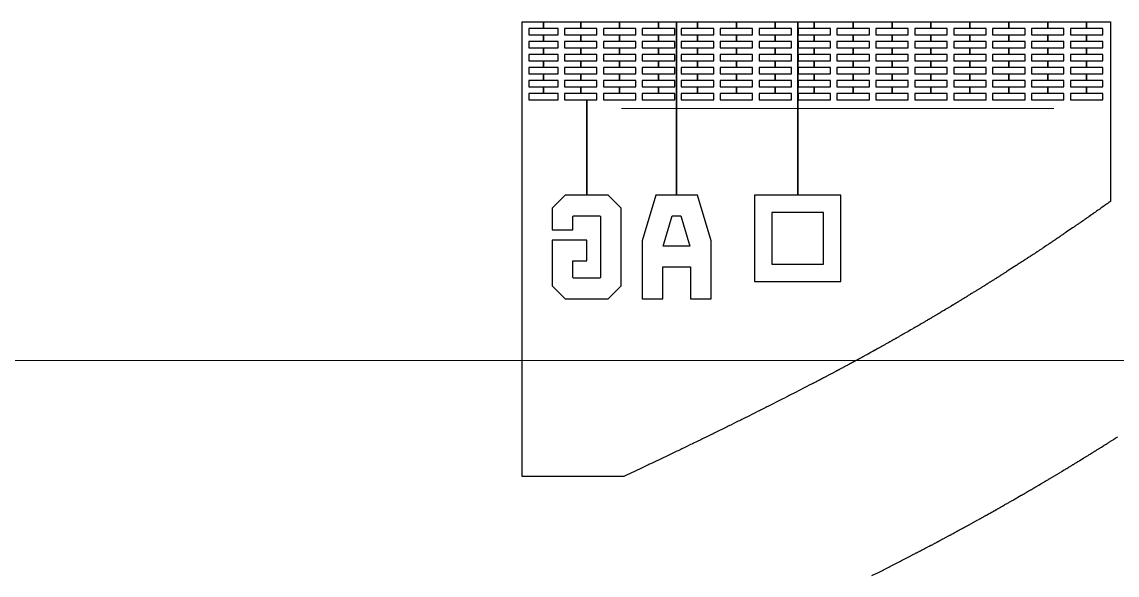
# Model space of a CAD drawing. Header units: millimetres. Extents: x 1292 to 2149, y -137 to 277.
# Drawn here: x 1355.702 to 1358.235, y 212.78 to 214.058 of the extents above; entities that cross this region are included whole.
import ezdxf

# ---------------------------------------------------------------- set-up
doc = ezdxf.new("R2010")
doc.units = ezdxf.units.MM
doc.header["$LTSCALE"] = 0.5
doc.layers.get('0').update_dxf_attribs({"lineweight": 5})
for name, color, linetype in [('2ITO.drawing', 6, 'Continuous'), ('GATE.drawing', 4, 'Continuous'), ('TFT_line.drawing', 250, 'Continuous')]:
    doc.layers.add(name, color=color, linetype=linetype)
doc.layers.add('DIM', color=3, linetype='Continuous', lineweight=5)

msp = doc.modelspace()

# ---------------------------------------------------------------- linework, layer by layer
at = {"color": 5, "linetype": 'Continuous'}
msp.add_line((1340.6671, 213.2758), (1358.3227, 213.2758), dxfattribs=at)
at = {"layer": '2ITO.drawing'}
msp.add_lwpolyline([(1358.2196, 214.0581), (1358.2196, 213.6434), (1358.219, 213.643), (1358.218, 213.6423), (1358.216, 213.6409), (1358.215, 213.6402), (1358.214, 213.6394), (1358.2131, 213.6387), (1358.2111, 213.6373), (1358.211, 213.6373), (1358.2107, 213.6371), (1358.2081, 213.6352), (1358.2071, 213.6345), (1358.205, 213.633), (1358.2036, 213.632), (1358.2027, 213.6314), (1358.2, 213.6295), (1358.1977, 213.6279), (1358.1967, 213.6272), (1358.1957, 213.6265), (1358.1947, 213.6258), (1358.1937, 213.625), (1358.1927, 213.6243), (1358.1917, 213.6236), (1358.1907, 213.6229), (1358.1897, 213.6222), (1358.1877, 213.6208), (1358.1867, 213.6201), (1358.1847, 213.6187), (1358.1837, 213.618), (1358.1807, 213.6159), (1358.1797, 213.6152), (1358.1794, 213.6149), (1358.1783, 213.6142), (1358.1737, 213.611), (1358.1734, 213.6108), (1358.1733, 213.6107), (1358.1703, 213.6086), (1358.1693, 213.6079), (1358.1683, 213.6072), (1358.1673, 213.6065), (1358.1643, 213.6044), (1358.1633, 213.6037), (1358.1623, 213.603), (1358.1623, 213.603), (1358.1606, 213.6019), (1358.1593, 213.6009), (1358.1583, 213.6002), (1358.1582, 213.6002), (1358.1572, 213.5995), (1358.1553, 213.5982), (1358.1552, 213.5981), (1358.1542, 213.5974), (1358.1523, 213.5961), (1358.1522, 213.596), (1358.1519, 213.5958), (1358.1502, 213.5946), (1358.1492, 213.594), (1358.1482, 213.5933), (1358.1468, 213.5923), (1358.1452, 213.5912), (1358.1442, 213.5905), (1358.1438, 213.5902), (1358.1422, 213.5891), (1358.1421, 213.5891), (1358.1408, 213.5882), (1358.1398, 213.5875), (1358.1391, 213.587), (1358.1371, 213.5856), (1358.1368, 213.5854), (1358.134, 213.5835), (1358.1321, 213.5822), (1358.1175, 213.5722), (1358.1165, 213.5715), (1358.1121, 213.5685), (1358.1101, 213.5672), (1358.1094, 213.5667), (1358.1084, 213.566), (1358.1071, 213.5651), (1358.106, 213.5644), (1358.104, 213.5631), (1358.103, 213.5624), (1358.1013, 213.5612), (1358.1, 213.5603), (1358.099, 213.5596), (1358.0973, 213.5585), (1358.0969, 213.5582), (1358.0949, 213.5569), (1358.0939, 213.5562), (1358.0939, 213.5562), (1358.0919, 213.5549), (1358.0907, 213.5541), (1358.0898, 213.5535), (1358.0878, 213.5521), (1358.0868, 213.5514), (1358.0868, 213.5514), (1358.0847, 213.5501), (1358.0837, 213.5494), (1358.0827, 213.5487), (1358.0817, 213.548), (1358.0807, 213.5473), (1358.0797, 213.5467), (1358.0776, 213.5453), (1358.0766, 213.5446), (1358.0746, 213.5433), (1358.0736, 213.5426), (1358.0705, 213.5405), (1358.0695, 213.5399), (1358.0694, 213.5398), (1358.0654, 213.5371), (1358.0654, 213.5371), (1358.065, 213.5369), (1358.063, 213.5355), (1358.062, 213.5349), (1358.061, 213.5342), (1358.0599, 213.5335), (1358.0573, 213.5317), (1358.0572, 213.5317), (1358.0569, 213.5315), (1358.0559, 213.5308), (1358.0548, 213.5301), (1358.0538, 213.5295), (1358.0528, 213.5288), (1358.0518, 213.5281), (1358.0497, 213.5268), (1358.0493, 213.5265), (1358.0467, 213.5247), (1358.0457, 213.5241), (1358.0436, 213.5227), (1358.0422, 213.5218), (1358.0412, 213.5211), (1358.0385, 213.5194), (1358.0371, 213.5184), (1358.0361, 213.5178), (1358.034, 213.5164), (1358.033, 213.5157), (1358.031, 213.5144), (1358.0299, 213.5137), (1358.0279, 213.5124), (1358.0269, 213.5117), (1358.0262, 213.5113), (1358.0258, 213.5111), (1358.0238, 213.5097), (1358.0228, 213.5091), (1358.0217, 213.5084), (1358.0217, 213.5084), (1358.0207, 213.5077), (1358.0187, 213.5064), (1358.0186, 213.5064), (1358.0176, 213.5057), (1358.0156, 213.5044), (1358.0156, 213.5044), (1358.0145, 213.5037), (1358.0125, 213.5024), (1358.0125, 213.5024), (1358.0115, 213.5017), (1358.0111, 213.5015), (1358.0094, 213.5004), (1358.0084, 213.4997), (1358.0063, 213.4984), (1358.0063, 213.4984), (1358.0049, 213.4975), (1358.0022, 213.4957), (1358.0019, 213.4955), (1357.9991, 213.4937), (1357.9981, 213.4931), (1357.994, 213.4904), (1357.993, 213.4898), (1357.9857, 213.4851), (1357.9847, 213.4845), (1357.9798, 213.4813), (1357.9788, 213.4807), (1357.9782, 213.4803), (1357.9771, 213.4796), (1357.974, 213.4776), (1357.973, 213.477), (1357.9716, 213.4761), (1357.9705, 213.4754), (1357.9678, 213.4737), (1357.9668, 213.473), (1357.9664, 213.4728), (1357.9654, 213.4721), (1357.9637, 213.4711), (1357.9627, 213.4704), (1357.9623, 213.4702), (1357.9613, 213.4695), (1357.9596, 213.4685), (1357.9582, 213.4676), (1357.9561, 213.4663), (1357.9551, 213.4656), (1357.955, 213.4656), (1357.953, 213.4643), (1357.9521, 213.4637), (1357.9509, 213.463), (1357.9489, 213.4617), (1357.9478, 213.461), (1357.9478, 213.461), (1357.9468, 213.4604), (1357.9457, 213.4597), (1357.9447, 213.4591), (1357.9437, 213.4584), (1357.9426, 213.4578), (1357.9416, 213.4571), (1357.9406, 213.4565), (1357.9395, 213.4558), (1357.9374, 213.4545), (1357.9364, 213.4539), (1357.9343, 213.4526), (1357.9333, 213.4519), (1357.9312, 213.4506), (1357.9307, 213.4503), (1357.9281, 213.4487), (1357.9271, 213.448), (1357.9269, 213.4479), (1357.9267, 213.4478), (1357.924, 213.4461), (1357.9229, 213.4454), (1357.9215, 213.4445), (1357.9205, 213.4439), (1357.9194, 213.4433), (1357.9184, 213.4426), (1357.9167, 213.4416), (1357.9153, 213.4407), (1357.9142, 213.44), (1357.9132, 213.4394), (1357.9111, 213.4381), (1357.9101, 213.4375), (1357.909, 213.4368), (1357.908, 213.4362), (1357.9049, 213.4342), (1357.9038, 213.4336), (1357.9024, 213.4327), (1357.9003, 213.4314), (1357.8986, 213.4304), (1357.8961, 213.4289), (1357.8951, 213.4282), (1357.8909, 213.4257), (1357.8899, 213.425), (1357.8882, 213.424), (1357.8878, 213.4237), (1357.8857, 213.4225), (1357.8836, 213.4212), (1357.8826, 213.4206), (1357.8805, 213.4193), (1357.8794, 213.4186), (1357.8784, 213.418), (1357.8773, 213.4174), (1357.8763, 213.4167), (1357.8742, 213.4155), (1357.8732, 213.4148), (1357.8721, 213.4142), (1357.8711, 213.4136), (1357.87, 213.4129), (1357.8679, 213.4116), (1357.8669, 213.411), (1357.8659, 213.4104), (1357.8652, 213.41), (1357.8638, 213.4091), (1357.8627, 213.4085), (1357.8606, 213.4072), (1357.8596, 213.4066), (1357.8585, 213.4059), (1357.8564, 213.4047), (1357.856, 213.4044), (1357.8554, 213.404), (1357.8543, 213.4034), (1357.8512, 213.4015), (1357.8502, 213.4009), (1357.846, 213.3984), (1357.8449, 213.3977), (1357.8393, 213.3944), (1357.8382, 213.3937), (1357.8348, 213.3917), (1357.834, 213.3912), (1357.8325, 213.3903), (1357.8315, 213.3897), (1357.8288, 213.3881), (1357.8277, 213.3875), (1357.8267, 213.3868), (1357.8256, 213.3862), (1357.8246, 213.3856), (1357.8235, 213.385), (1357.8225, 213.3843), (1357.8214, 213.3837), (1357.8206, 213.3832), (1357.8182, 213.3818), (1357.8172, 213.3812), (1357.8161, 213.3806), (1357.8154, 213.3801), (1357.8119, 213.3781), (1357.8111, 213.3776), (1357.8094, 213.3766), (1357.8084, 213.376), (1357.8056, 213.3744), (1357.8048, 213.3739), (1357.8031, 213.3729), (1357.802, 213.3723), (1357.801, 213.3716), (1357.7999, 213.371), (1357.7989, 213.3704), (1357.7968, 213.3692), (1357.7957, 213.3686), (1357.7936, 213.3673), (1357.7922, 213.3665), (1357.7904, 213.3655), (1357.7883, 213.3642), (1357.7878, 213.3639), (1357.7862, 213.363), (1357.7848, 213.3621), (1357.783, 213.3611), (1357.782, 213.3605), (1357.7799, 213.3593), (1357.7788, 213.3587), (1357.7784, 213.3584), (1357.7773, 213.3578), (1357.7757, 213.3568), (1357.7746, 213.3562), (1357.7742, 213.356), (1357.7731, 213.3554), (1357.7715, 213.3544), (1357.7713, 213.3543), (1357.7708, 213.354), (1357.7699, 213.3535), (1357.7689, 213.3529), (1357.7672, 213.3519), (1357.7651, 213.3507), (1357.7646, 213.3504), (1357.7593, 213.3474), (1357.7583, 213.3468), (1357.752, 213.3431), (1357.7509, 213.3425), (1357.7456, 213.3395), (1357.7445, 213.3389), (1357.743, 213.338), (1357.7419, 213.3374), (1357.7413, 213.3371), (1357.7403, 213.3365), (1357.7382, 213.3352), (1357.7377, 213.335), (1357.735, 213.3334), (1357.7335, 213.3326), (1357.7324, 213.332), (1357.7311, 213.3312), (1357.7292, 213.3301), (1357.7275, 213.3292), (1357.7271, 213.3289), (1357.726, 213.3283), (1357.7239, 213.3271), (1357.7228, 213.3265), (1357.7207, 213.3253), (1357.7193, 213.3245), (1357.7186, 213.3241), (1357.7175, 213.3235), (1357.7165, 213.3229), (1357.7143, 213.3217), (1357.7129, 213.3209), (1357.7122, 213.3205), (1357.7111, 213.3199), (1357.7101, 213.3193), (1357.709, 213.3187), (1357.7079, 213.3181), (1357.7069, 213.3175), (1357.7047, 213.3163), (1357.7037, 213.3157), (1357.7026, 213.3151), (1357.6994, 213.3133), (1357.6984, 213.3128), (1357.6979, 213.3125), (1357.6951, 213.3109), (1357.6941, 213.3103), (1357.694, 213.3103), (1357.693, 213.3097), (1357.692, 213.3091), (1357.6915, 213.3089), (1357.6894, 213.3077), (1357.6877, 213.3068), (1357.6866, 213.3062), (1357.6862, 213.3059), (1357.6851, 213.3053), (1357.684, 213.3047), (1357.683, 213.3041), (1357.6819, 213.3035), (1357.6808, 213.3029), (1357.6802, 213.3026), (1357.6781, 213.3014), (1357.6744, 213.2994), (1357.6733, 213.2988), (1357.6701, 213.297), (1357.6691, 213.2964), (1357.6665, 213.295), (1357.6654, 213.2944), (1357.659, 213.2909), (1357.6579, 213.2903), (1357.6563, 213.2894), (1357.6552, 213.2888), (1357.6525, 213.2873), (1357.6509, 213.2864), (1357.6504, 213.2862), (1357.6482, 213.285), (1357.6477, 213.2847), (1357.6466, 213.2841), (1357.645, 213.2832), (1357.6447, 213.283), (1357.6434, 213.2823), (1357.6429, 213.2821), (1357.6418, 213.2815), (1357.6408, 213.2809), (1357.6397, 213.2803), (1357.638, 213.2794), (1357.6375, 213.2791), (1357.6365, 213.2786), (1357.6354, 213.278), (1357.6343, 213.2774), (1357.6322, 213.2762), (1357.6314, 213.2758), (1357.6311, 213.2757), (1357.6289, 213.2745), (1357.6279, 213.2739), (1357.6277, 213.2738), (1357.6268, 213.2733), (1357.6258, 213.2727), (1357.6236, 213.2716), (1357.6225, 213.271), (1357.6214, 213.2704), (1357.6204, 213.2698), (1357.6193, 213.2693), (1357.6182, 213.2687), (1357.6161, 213.2675), (1357.615, 213.2669), (1357.6118, 213.2652), (1357.6107, 213.2646), (1357.6086, 213.2635), (1357.6042, 213.2612), (1357.6032, 213.2606), (1357.6016, 213.2598), (1357.6005, 213.2592), (1357.5984, 213.258), (1357.5967, 213.2571), (1357.5956, 213.2566), (1357.5951, 213.2563), (1357.5941, 213.2557), (1357.593, 213.2552), (1357.5919, 213.2546), (1357.5908, 213.254), (1357.5897, 213.2534), (1357.5876, 213.2523), (1357.5865, 213.2517), (1357.5843, 213.2506), (1357.5833, 213.25), (1357.5811, 213.2488), (1357.58, 213.2483), (1357.5785, 213.2474), (1357.5774, 213.2469), (1357.5746, 213.2454), (1357.5735, 213.2448), (1357.572, 213.244), (1357.5709, 213.2434), (1357.5677, 213.2418), (1357.5666, 213.2412), (1357.5623, 213.2389), (1357.5612, 213.2383), (1357.5606, 213.238), (1357.5601, 213.2378), (1357.5579, 213.2366), (1357.5569, 213.2361), (1357.5558, 213.2355), (1357.5536, 213.2344), (1357.5525, 213.2338), (1357.5515, 213.2333), (1357.5504, 213.2327), (1357.5482, 213.2316), (1357.5465, 213.2307), (1357.5463, 213.2305), (1357.5461, 213.2304), (1357.5428, 213.2287), (1357.5417, 213.2282), (1357.5406, 213.2276), (1357.538, 213.2262), (1357.5363, 213.2254), (1357.5341, 213.2242), (1357.533, 213.2237), (1357.532, 213.2231), (1357.5309, 213.2226), (1357.5298, 213.222), (1357.5282, 213.2212), (1357.527, 213.2205), (1357.5263, 213.2202), (1357.5231, 213.2186), (1357.5172, 213.2155), (1357.5143, 213.214), (1357.5084, 213.211), (1357.5025, 213.208), (1357.4995, 213.2064), (1357.4913, 213.2022), (1357.4884, 213.2007), (1357.4799, 213.1964), (1357.477, 213.1949), (1357.474, 213.1934), (1357.4711, 213.1919), (1357.4656, 213.1891), (1357.4622, 213.1874), (1357.4592, 213.1859), (1357.4512, 213.1818), (1357.4482, 213.1803), (1357.4396, 213.1759), (1357.4366, 213.1744), (1357.4337, 213.1729), (1357.4277, 213.1699), (1357.425, 213.1686), (1357.4224, 213.1673), (1357.4136, 213.1628), (1357.4106, 213.1613), (1357.408, 213.16), (1357.4051, 213.1586), (1357.3964, 213.1542), (1357.3932, 213.1526), (1357.3903, 213.1511), (1357.3848, 213.1484), (1357.3703, 213.1412), (1357.3674, 213.1397), (1357.3646, 213.1383), (1357.3616, 213.1369), (1357.3589, 213.1355), (1357.3559, 213.134), (1357.3527, 213.1324), (1357.3415, 213.1269), (1357.3385, 213.1254), (1357.3359, 213.1241), (1357.333, 213.1227), (1357.327, 213.1197), (1357.324, 213.1183), (1357.3211, 213.1168), (1357.3155, 213.1141), (1357.3126, 213.1126), (1357.3036, 213.1083), (1357.3007, 213.1068), (1357.2953, 213.1042), (1357.2924, 213.1027), (1357.2864, 213.0998), (1357.2775, 213.0955), (1357.2747, 213.0941), (1357.2721, 213.0929), (1357.2636, 213.0887), (1357.2606, 213.0873), (1357.2572, 213.0856), (1357.2546, 213.0844), (1357.2517, 213.083), (1357.2487, 213.0815), (1357.2431, 213.0788), (1357.2397, 213.0772), (1357.2369, 213.0758), (1357.2342, 213.0745), (1357.2288, 213.0719), (1357.2258, 213.0705), (1357.2199, 213.0676), (1357.2169, 213.0662), (1357.2139, 213.0647), (1357.2109, 213.0633), (1357.2079, 213.0619), (1357.1936, 213.055), (1357.1906, 213.0536), (1357.185, 213.0509), (1357.182, 213.0495), (1357.179, 213.0481), (1357.176, 213.0467), (1357.1731, 213.0452), (1357.1705, 213.044), (1357.1675, 213.0426), (1357.1645, 213.0412), (1357.1615, 213.0398), (1357.1525, 213.0355), (1357.1495, 213.0341), (1357.1472, 213.033), (1357.1442, 213.0316), (1357.1412, 213.0301), (1357.1382, 213.0287), (1357.1352, 213.0273), (1357.1208, 213.0206), (1357.1178, 213.0191), (1357.112, 213.0164), (1357.1092, 213.0151), (1357.1062, 213.0137), (1357.1032, 213.0123), (1357.1002, 213.0109), (1357.0976, 213.0097), (1357.0942, 213.0081), (1357.0941, 213.0081), (1356.8596, 213.0081), (1356.8596, 214.0581), (1358.2196, 214.0581)], close=True, dxfattribs=at)
at = {"layer": 'DIM', "color": 2, "lineweight": 5}
msp.add_line((1358.0889, 213.8581), (1357.0889, 213.8581), dxfattribs=at)
at = {"layer": 'GATE.drawing'}
for points in [[(1358.2196, 213.6434), (1358.219, 213.643), (1358.218, 213.6423), (1358.216, 213.6409), (1358.215, 213.6402), (1358.214, 213.6394), (1358.2131, 213.6387), (1358.2111, 213.6373), (1358.211, 213.6373), (1358.2107, 213.6371), (1358.2081, 213.6352), (1358.2071, 213.6345), (1358.205, 213.633), (1358.2036, 213.632), (1358.2027, 213.6314), (1358.2, 213.6295), (1358.1977, 213.6279), (1358.1967, 213.6272), (1358.1957, 213.6265), (1358.1947, 213.6258), (1358.1937, 213.625), (1358.1927, 213.6243), (1358.1917, 213.6236), (1358.1907, 213.6229), (1358.1897, 213.6222), (1358.1877, 213.6208), (1358.1867, 213.6201), (1358.1847, 213.6187), (1358.1837, 213.618), (1358.1807, 213.6159), (1358.1797, 213.6152), (1358.1794, 213.6149), (1358.1783, 213.6142), (1358.1737, 213.611), (1358.1734, 213.6108), (1358.1733, 213.6107), (1358.1703, 213.6086), (1358.1693, 213.6079), (1358.1683, 213.6072), (1358.1673, 213.6065), (1358.1643, 213.6044), (1358.1633, 213.6037), (1358.1623, 213.603), (1358.1623, 213.603), (1358.1606, 213.6019), (1358.1593, 213.6009), (1358.1583, 213.6002), (1358.1582, 213.6002), (1358.1572, 213.5995), (1358.1553, 213.5982), (1358.1552, 213.5981), (1358.1542, 213.5974), (1358.1523, 213.5961), (1358.1522, 213.596), (1358.1519, 213.5958), (1358.1502, 213.5946), (1358.1492, 213.594), (1358.1482, 213.5933), (1358.1468, 213.5923), (1358.1452, 213.5912), (1358.1442, 213.5905), (1358.1438, 213.5902), (1358.1422, 213.5891), (1358.1421, 213.5891), (1358.1408, 213.5882), (1358.1398, 213.5875), (1358.1391, 213.587), (1358.1371, 213.5856), (1358.1368, 213.5854), (1358.134, 213.5835), (1358.1321, 213.5822), (1358.1175, 213.5722), (1358.1165, 213.5715), (1358.1121, 213.5685), (1358.1101, 213.5672), (1358.1094, 213.5667), (1358.1084, 213.566), (1358.1071, 213.5651), (1358.106, 213.5644), (1358.104, 213.5631), (1358.103, 213.5624), (1358.1013, 213.5612), (1358.1, 213.5603), (1358.099, 213.5596), (1358.0973, 213.5585), (1358.0969, 213.5582), (1358.0949, 213.5569), (1358.0939, 213.5562), (1358.0939, 213.5562), (1358.0919, 213.5549), (1358.0907, 213.5541), (1358.0898, 213.5535), (1358.0878, 213.5521), (1358.0868, 213.5514), (1358.0868, 213.5514), (1358.0847, 213.5501), (1358.0837, 213.5494), (1358.0827, 213.5487), (1358.0817, 213.548), (1358.0807, 213.5473), (1358.0797, 213.5467), (1358.0776, 213.5453), (1358.0766, 213.5446), (1358.0746, 213.5433), (1358.0736, 213.5426), (1358.0705, 213.5405), (1358.0695, 213.5399), (1358.0694, 213.5398), (1358.0654, 213.5371), (1358.0654, 213.5371), (1358.065, 213.5369), (1358.063, 213.5355), (1358.062, 213.5349), (1358.061, 213.5342), (1358.0599, 213.5335), (1358.0573, 213.5317), (1358.0572, 213.5317), (1358.0569, 213.5315), (1358.0559, 213.5308), (1358.0548, 213.5301), (1358.0538, 213.5295), (1358.0528, 213.5288), (1358.0518, 213.5281), (1358.0497, 213.5268), (1358.0493, 213.5265), (1358.0467, 213.5247), (1358.0457, 213.5241), (1358.0436, 213.5227), (1358.0422, 213.5218), (1358.0412, 213.5211), (1358.0385, 213.5194), (1358.0371, 213.5184), (1358.0361, 213.5178), (1358.034, 213.5164), (1358.033, 213.5157), (1358.031, 213.5144), (1358.0299, 213.5137), (1358.0279, 213.5124), (1358.0269, 213.5117), (1358.0262, 213.5113), (1358.0258, 213.5111), (1358.0238, 213.5097), (1358.0228, 213.5091), (1358.0217, 213.5084), (1358.0217, 213.5084), (1358.0207, 213.5077), (1358.0187, 213.5064), (1358.0186, 213.5064), (1358.0176, 213.5057), (1358.0156, 213.5044), (1358.0156, 213.5044), (1358.0145, 213.5037), (1358.0125, 213.5024), (1358.0125, 213.5024), (1358.0115, 213.5017), (1358.0111, 213.5015), (1358.0094, 213.5004), (1358.0084, 213.4997), (1358.0063, 213.4984), (1358.0063, 213.4984), (1358.0049, 213.4975), (1358.0022, 213.4957), (1358.0019, 213.4955), (1357.9991, 213.4937), (1357.9981, 213.4931), (1357.994, 213.4904), (1357.993, 213.4898), (1357.9857, 213.4851), (1357.9847, 213.4845), (1357.9798, 213.4813), (1357.9788, 213.4807), (1357.9782, 213.4803), (1357.9771, 213.4796), (1357.974, 213.4776), (1357.973, 213.477), (1357.9716, 213.4761), (1357.9705, 213.4754), (1357.9678, 213.4737), (1357.9668, 213.473), (1357.9664, 213.4728), (1357.9654, 213.4721), (1357.9637, 213.4711), (1357.9627, 213.4704), (1357.9623, 213.4702), (1357.9613, 213.4695), (1357.9596, 213.4685), (1357.9582, 213.4676), (1357.9561, 213.4663), (1357.9551, 213.4656), (1357.955, 213.4656), (1357.953, 213.4643), (1357.9521, 213.4637), (1357.9509, 213.463), (1357.9489, 213.4617), (1357.9478, 213.461), (1357.9478, 213.461), (1357.9468, 213.4604), (1357.9457, 213.4597), (1357.9447, 213.4591), (1357.9437, 213.4584), (1357.9426, 213.4578), (1357.9416, 213.4571), (1357.9406, 213.4565), (1357.9395, 213.4558), (1357.9374, 213.4545), (1357.9364, 213.4539), (1357.9343, 213.4526), (1357.9333, 213.4519), (1357.9312, 213.4506), (1357.9307, 213.4503), (1357.9281, 213.4487), (1357.9271, 213.448), (1357.9269, 213.4479), (1357.9267, 213.4478), (1357.924, 213.4461), (1357.9229, 213.4454), (1357.9215, 213.4445), (1357.9205, 213.4439), (1357.9194, 213.4433), (1357.9184, 213.4426), (1357.9167, 213.4416), (1357.9153, 213.4407), (1357.9142, 213.44), (1357.9132, 213.4394), (1357.9111, 213.4381), (1357.9101, 213.4375), (1357.909, 213.4368), (1357.908, 213.4362), (1357.9049, 213.4342), (1357.9038, 213.4336), (1357.9024, 213.4327), (1357.9003, 213.4314), (1357.8986, 213.4304), (1357.8961, 213.4289), (1357.8951, 213.4282), (1357.8909, 213.4257), (1357.8899, 213.425), (1357.8882, 213.424), (1357.8878, 213.4237), (1357.8857, 213.4225), (1357.8836, 213.4212), (1357.8826, 213.4206), (1357.8805, 213.4193), (1357.8794, 213.4186), (1357.8784, 213.418), (1357.8773, 213.4174), (1357.8763, 213.4167), (1357.8742, 213.4155), (1357.8732, 213.4148), (1357.8721, 213.4142), (1357.8711, 213.4136), (1357.87, 213.4129), (1357.8679, 213.4116), (1357.8669, 213.411), (1357.8659, 213.4104), (1357.8652, 213.41), (1357.8638, 213.4091), (1357.8627, 213.4085), (1357.8606, 213.4072), (1357.8596, 213.4066), (1357.8585, 213.4059), (1357.8564, 213.4047), (1357.856, 213.4044), (1357.8554, 213.404), (1357.8543, 213.4034), (1357.8512, 213.4015), (1357.8502, 213.4009), (1357.846, 213.3984), (1357.8449, 213.3977), (1357.8393, 213.3944), (1357.8382, 213.3937), (1357.8348, 213.3917), (1357.834, 213.3912), (1357.8325, 213.3903), (1357.8315, 213.3897), (1357.8288, 213.3881), (1357.8277, 213.3875), (1357.8267, 213.3868), (1357.8256, 213.3862), (1357.8246, 213.3856), (1357.8235, 213.385), (1357.8225, 213.3843), (1357.8214, 213.3837), (1357.8206, 213.3832), (1357.8182, 213.3818), (1357.8172, 213.3812), (1357.8161, 213.3806), (1357.8154, 213.3801), (1357.8119, 213.3781), (1357.8111, 213.3776), (1357.8094, 213.3766), (1357.8084, 213.376), (1357.8056, 213.3744), (1357.8048, 213.3739), (1357.8031, 213.3729), (1357.802, 213.3723), (1357.801, 213.3716), (1357.7999, 213.371), (1357.7989, 213.3704), (1357.7968, 213.3692), (1357.7957, 213.3686), (1357.7936, 213.3673), (1357.7922, 213.3665), (1357.7904, 213.3655), (1357.7883, 213.3642), (1357.7878, 213.3639), (1357.7862, 213.363), (1357.7848, 213.3621), (1357.783, 213.3611), (1357.782, 213.3605), (1357.7799, 213.3593), (1357.7788, 213.3587), (1357.7784, 213.3584), (1357.7773, 213.3578), (1357.7757, 213.3568), (1357.7746, 213.3562), (1357.7742, 213.356), (1357.7731, 213.3554), (1357.7715, 213.3544), (1357.7713, 213.3543), (1357.7708, 213.354), (1357.7699, 213.3535), (1357.7689, 213.3529), (1357.7672, 213.3519), (1357.7651, 213.3507), (1357.7646, 213.3504), (1357.7593, 213.3474), (1357.7583, 213.3468), (1357.752, 213.3431), (1357.7509, 213.3425), (1357.7456, 213.3395), (1357.7445, 213.3389), (1357.743, 213.338), (1357.7419, 213.3374), (1357.7413, 213.3371), (1357.7403, 213.3365), (1357.7382, 213.3352), (1357.7377, 213.335), (1357.735, 213.3334), (1357.7335, 213.3326), (1357.7324, 213.332), (1357.7311, 213.3312), (1357.7292, 213.3301), (1357.7275, 213.3292), (1357.7271, 213.3289), (1357.726, 213.3283), (1357.7239, 213.3271), (1357.7228, 213.3265), (1357.7207, 213.3253), (1357.7193, 213.3245), (1357.7186, 213.3241), (1357.7175, 213.3235), (1357.7165, 213.3229), (1357.7143, 213.3217), (1357.7129, 213.3209), (1357.7122, 213.3205), (1357.7111, 213.3199), (1357.7101, 213.3193), (1357.709, 213.3187), (1357.7079, 213.3181), (1357.7069, 213.3175), (1357.7047, 213.3163), (1357.7037, 213.3157), (1357.7026, 213.3151), (1357.6994, 213.3133), (1357.6984, 213.3128), (1357.6979, 213.3125), (1357.6951, 213.3109), (1357.6941, 213.3103), (1357.694, 213.3103), (1357.693, 213.3097), (1357.692, 213.3091), (1357.6915, 213.3089), (1357.6894, 213.3077), (1357.6877, 213.3068), (1357.6866, 213.3062), (1357.6862, 213.3059), (1357.6851, 213.3053), (1357.684, 213.3047), (1357.683, 213.3041), (1357.6819, 213.3035), (1357.6808, 213.3029), (1357.6802, 213.3026), (1357.6781, 213.3014), (1357.6744, 213.2994), (1357.6733, 213.2988), (1357.6701, 213.297), (1357.6691, 213.2964), (1357.6665, 213.295), (1357.6654, 213.2944), (1357.659, 213.2909), (1357.6579, 213.2903), (1357.6563, 213.2894), (1357.6552, 213.2888), (1357.6525, 213.2873), (1357.6509, 213.2864), (1357.6504, 213.2862), (1357.6482, 213.285), (1357.6477, 213.2847), (1357.6466, 213.2841), (1357.645, 213.2832), (1357.6447, 213.283), (1357.6434, 213.2823), (1357.6429, 213.2821), (1357.6418, 213.2815), (1357.6408, 213.2809), (1357.6397, 213.2803), (1357.638, 213.2794), (1357.6375, 213.2791), (1357.6365, 213.2786), (1357.6354, 213.278), (1357.6343, 213.2774), (1357.6322, 213.2762), (1357.6314, 213.2758), (1357.6311, 213.2757), (1357.6289, 213.2745), (1357.6279, 213.2739), (1357.6277, 213.2738), (1357.6268, 213.2733), (1357.6258, 213.2727), (1357.6236, 213.2716), (1357.6225, 213.271), (1357.6214, 213.2704), (1357.6204, 213.2698), (1357.6193, 213.2693), (1357.6182, 213.2687), (1357.6161, 213.2675), (1357.615, 213.2669), (1357.6118, 213.2652), (1357.6107, 213.2646), (1357.6086, 213.2635), (1357.6042, 213.2612), (1357.6032, 213.2606), (1357.6016, 213.2598), (1357.6005, 213.2592), (1357.5984, 213.258), (1357.5967, 213.2571), (1357.5956, 213.2566), (1357.5951, 213.2563), (1357.5941, 213.2557), (1357.593, 213.2552), (1357.5919, 213.2546), (1357.5908, 213.254), (1357.5897, 213.2534), (1357.5876, 213.2523), (1357.5865, 213.2517), (1357.5843, 213.2506), (1357.5833, 213.25), (1357.5811, 213.2488), (1357.58, 213.2483), (1357.5785, 213.2474), (1357.5774, 213.2469), (1357.5746, 213.2454), (1357.5735, 213.2448), (1357.572, 213.244), (1357.5709, 213.2434), (1357.5677, 213.2418), (1357.5666, 213.2412), (1357.5623, 213.2389), (1357.5612, 213.2383), (1357.5606, 213.238), (1357.5601, 213.2378), (1357.5579, 213.2366), (1357.5569, 213.2361), (1357.5558, 213.2355), (1357.5536, 213.2344), (1357.5525, 213.2338), (1357.5515, 213.2333), (1357.5504, 213.2327), (1357.5482, 213.2316), (1357.5465, 213.2307), (1357.5463, 213.2305), (1357.5461, 213.2304), (1357.5428, 213.2287), (1357.5417, 213.2282), (1357.5406, 213.2276), (1357.538, 213.2262), (1357.5363, 213.2254), (1357.5341, 213.2242), (1357.533, 213.2237), (1357.532, 213.2231), (1357.5309, 213.2226), (1357.5298, 213.222), (1357.5282, 213.2212), (1357.527, 213.2205), (1357.5263, 213.2202), (1357.5231, 213.2186), (1357.5172, 213.2155), (1357.5143, 213.214), (1357.5084, 213.211), (1357.5025, 213.208), (1357.4995, 213.2064), (1357.4913, 213.2022), (1357.4884, 213.2007), (1357.4799, 213.1964), (1357.477, 213.1949), (1357.474, 213.1934), (1357.4711, 213.1919), (1357.4656, 213.1891), (1357.4622, 213.1874), (1357.4592, 213.1859), (1357.4512, 213.1818), (1357.4482, 213.1803), (1357.4396, 213.1759), (1357.4366, 213.1744), (1357.4337, 213.1729), (1357.4277, 213.1699), (1357.425, 213.1686), (1357.4224, 213.1673), (1357.4136, 213.1628), (1357.4106, 213.1613), (1357.408, 213.16), (1357.4051, 213.1586), (1357.3964, 213.1542), (1357.3932, 213.1526), (1357.3903, 213.1511), (1357.3848, 213.1484), (1357.3703, 213.1412), (1357.3674, 213.1397), (1357.3646, 213.1383), (1357.3616, 213.1369), (1357.3589, 213.1355), (1357.3559, 213.134), (1357.3527, 213.1324), (1357.3415, 213.1269), (1357.3385, 213.1254), (1357.3359, 213.1241), (1357.333, 213.1227), (1357.327, 213.1197), (1357.324, 213.1183), (1357.3211, 213.1168), (1357.3155, 213.1141), (1357.3126, 213.1126), (1357.3036, 213.1083), (1357.3007, 213.1068), (1357.2953, 213.1042), (1357.2924, 213.1027), (1357.2864, 213.0998), (1357.2775, 213.0955), (1357.2747, 213.0941), (1357.2721, 213.0929), (1357.2636, 213.0887), (1357.2606, 213.0873), (1357.2572, 213.0856), (1357.2546, 213.0844), (1357.2517, 213.083), (1357.2487, 213.0815), (1357.2431, 213.0788), (1357.2397, 213.0772), (1357.2369, 213.0758), (1357.2342, 213.0745), (1357.2288, 213.0719), (1357.2258, 213.0705), (1357.2199, 213.0676), (1357.2169, 213.0662), (1357.2139, 213.0647), (1357.2109, 213.0633), (1357.2079, 213.0619), (1357.1936, 213.055), (1357.1906, 213.0536), (1357.185, 213.0509), (1357.182, 213.0495), (1357.179, 213.0481), (1357.176, 213.0467), (1357.1731, 213.0452), (1357.1705, 213.044), (1357.1675, 213.0426), (1357.1645, 213.0412), (1357.1615, 213.0398), (1357.1525, 213.0355), (1357.1495, 213.0341), (1357.1472, 213.033), (1357.1442, 213.0316), (1357.1412, 213.0301), (1357.1382, 213.0287), (1357.1352, 213.0273), (1357.1208, 213.0206), (1357.1178, 213.0191), (1357.112, 213.0164), (1357.1092, 213.0151), (1357.1062, 213.0137), (1357.1032, 213.0123), (1357.1002, 213.0109), (1357.0976, 213.0097), (1357.0942, 213.0081), (1357.0941, 213.0081), (1356.8596, 213.0081), (1356.8596, 214.0581), (1356.9084, 214.0581), (1356.9084, 214.0431), (1356.8746, 214.0431), (1356.8746, 214.0281), (1356.9084, 214.0281), (1356.9084, 214.0131), (1356.8746, 214.0131), (1356.8746, 213.9981), (1356.9084, 213.9981), (1356.9084, 213.9831), (1356.8746, 213.9831), (1356.8746, 213.9681), (1356.9084, 213.9681), (1356.9084, 213.9531), (1356.8746, 213.9531), (1356.8746, 213.9381), (1356.9084, 213.9381), (1356.9084, 213.9231), (1356.8746, 213.9231), (1356.8746, 213.9081), (1356.9084, 213.9081), (1356.9084, 213.8931), (1356.8746, 213.8931), (1356.8746, 213.8781), (1356.9421, 213.8781), (1356.9421, 213.8931), (1356.9084, 213.8931), (1356.9084, 213.9081), (1356.9421, 213.9081), (1356.9421, 213.9231), (1356.9084, 213.9231), (1356.9084, 213.9381), (1356.9421, 213.9381), (1356.9421, 213.9531), (1356.9084, 213.9531), (1356.9084, 213.9681), (1356.9421, 213.9681), (1356.9421, 213.9831), (1356.9084, 213.9831), (1356.9084, 213.9981), (1356.9421, 213.9981), (1356.9421, 214.0131), (1356.9084, 214.0131), (1356.9084, 214.0281), (1356.9421, 214.0281), (1356.9421, 214.0431), (1356.9084, 214.0431), (1356.9084, 214.0581), (1356.9946, 214.0581), (1356.9946, 214.0431), (1356.9571, 214.0431), (1356.9571, 214.0281), (1356.9946, 214.0281), (1356.9946, 214.0131), (1356.9571, 214.0131), (1356.9571, 213.9981), (1356.9946, 213.9981), (1356.9946, 213.9831), (1356.9571, 213.9831), (1356.9571, 213.9681), (1356.9946, 213.9681), (1356.9946, 213.9531), (1356.9571, 213.9531), (1356.9571, 213.9381), (1356.9946, 213.9381), (1356.9946, 213.9231), (1356.9571, 213.9231), (1356.9571, 213.9081), (1356.9946, 213.9081), (1356.9946, 213.8931), (1356.9571, 213.8931), (1356.9571, 213.8781), (1357.0084, 213.8781), (1357.0084, 213.6581), (1356.9588, 213.6581), (1356.9284, 213.6277), (1356.9284, 213.5781), (1356.9764, 213.5781), (1356.9764, 213.6085), (1356.978, 213.6101), (1357.0388, 213.6101), (1357.0404, 213.6085), (1357.0404, 213.4677), (1357.0388, 213.4661), (1356.978, 213.4661), (1356.9764, 213.4677), (1356.9764, 213.5061), (1357.0084, 213.5061), (1357.0084, 213.5541), (1356.9284, 213.5541), (1356.9284, 213.4485), (1356.9588, 213.4181), (1357.058, 213.4181), (1357.0884, 213.4485), (1357.0884, 213.6277), (1357.058, 213.6581), (1357.0084, 213.6581), (1357.0084, 213.8781), (1357.0321, 213.8781), (1357.0321, 213.8931), (1356.9946, 213.8931), (1356.9946, 213.9081), (1357.0321, 213.9081), (1357.0321, 213.9231), (1356.9946, 213.9231), (1356.9946, 213.9381), (1357.0321, 213.9381), (1357.0321, 213.9531), (1356.9946, 213.9531), (1356.9946, 213.9681), (1357.0321, 213.9681), (1357.0321, 213.9831), (1356.9946, 213.9831), (1356.9946, 213.9981), (1357.0321, 213.9981), (1357.0321, 214.0131), (1356.9946, 214.0131), (1356.9946, 214.0281), (1357.0321, 214.0281), (1357.0321, 214.0431), (1356.9946, 214.0431), (1356.9946, 214.0581), (1357.0846, 214.0581), (1357.0846, 214.0431), (1357.0471, 214.0431), (1357.0471, 214.0281), (1357.0846, 214.0281), (1357.0846, 214.0131), (1357.0471, 214.0131), (1357.0471, 213.9981), (1357.0846, 213.9981), (1357.0846, 213.9831), (1357.0471, 213.9831), (1357.0471, 213.9681), (1357.0846, 213.9681), (1357.0846, 213.9531), (1357.0471, 213.9531), (1357.0471, 213.9381), (1357.0846, 213.9381), (1357.0846, 213.9231), (1357.0471, 213.9231), (1357.0471, 213.9081), (1357.0846, 213.9081), (1357.0846, 213.8931), (1357.0471, 213.8931), (1357.0471, 213.8781), (1357.1221, 213.8781), (1357.1221, 213.8931), (1357.0846, 213.8931), (1357.0846, 213.9081), (1357.1221, 213.9081), (1357.1221, 213.9231), (1357.0846, 213.9231), (1357.0846, 213.9381), (1357.1221, 213.9381), (1357.1221, 213.9531), (1357.0846, 213.9531), (1357.0846, 213.9681), (1357.1221, 213.9681), (1357.1221, 213.9831), (1357.0846, 213.9831), (1357.0846, 213.9981), (1357.1221, 213.9981), (1357.1221, 214.0131), (1357.0846, 214.0131), (1357.0846, 214.0281), (1357.1221, 214.0281), (1357.1221, 214.0431), (1357.0846, 214.0431), (1357.0846, 214.0581), (1357.1746, 214.0581), (1357.1746, 214.0431), (1357.1371, 214.0431), (1357.1371, 214.0281), (1357.1746, 214.0281), (1357.1746, 214.0131), (1357.1371, 214.0131), (1357.1371, 213.9981), (1357.1746, 213.9981), (1357.1746, 213.9831), (1357.1371, 213.9831), (1357.1371, 213.9681), (1357.1746, 213.9681), (1357.1746, 213.9531), (1357.1371, 213.9531), (1357.1371, 213.9381), (1357.1746, 213.9381), (1357.1746, 213.9231), (1357.1371, 213.9231), (1357.1371, 213.9081), (1357.1746, 213.9081), (1357.1746, 213.8931), (1357.1371, 213.8931), (1357.1371, 213.8781), (1357.2121, 213.8781), (1357.2121, 213.8931), (1357.1746, 213.8931), (1357.1746, 213.9081), (1357.2121, 213.9081), (1357.2121, 213.9231), (1357.1746, 213.9231), (1357.1746, 213.9381), (1357.2121, 213.9381), (1357.2121, 213.9531), (1357.1746, 213.9531), (1357.1746, 213.9681), (1357.2121, 213.9681), (1357.2121, 213.9831), (1357.1746, 213.9831), (1357.1746, 213.9981), (1357.2121, 213.9981), (1357.2121, 214.0131), (1357.1746, 214.0131), (1357.1746, 214.0281), (1357.2121, 214.0281), (1357.2121, 214.0431), (1357.1746, 214.0431), (1357.1746, 214.0581), (1357.2164, 214.0581), (1357.2164, 213.6581), (1357.1684, 213.6581), (1357.1364, 213.5521), (1357.1364, 213.4181), (1357.1844, 213.4181), (1357.1844, 213.4921), (1357.2484, 213.4921), (1357.2484, 213.4181), (1357.2964, 213.4181), (1357.2964, 213.5521), (1357.2644, 213.6581), (1357.2164, 213.6581), (1357.2164, 214.0581), (1357.2646, 214.0581), (1357.2646, 214.0431), (1357.2271, 214.0431), (1357.2271, 214.0281), (1357.2646, 214.0281), (1357.2646, 214.0131), (1357.2271, 214.0131), (1357.2271, 213.9981), (1357.2646, 213.9981), (1357.2646, 213.9831), (1357.2271, 213.9831), (1357.2271, 213.9681), (1357.2646, 213.9681), (1357.2646, 213.9531), (1357.2271, 213.9531), (1357.2271, 213.9381), (1357.2646, 213.9381), (1357.2646, 213.9231), (1357.2271, 213.9231), (1357.2271, 213.9081), (1357.2646, 213.9081), (1357.2646, 213.8931), (1357.2271, 213.8931), (1357.2271, 213.8781), (1357.3021, 213.8781), (1357.3021, 213.8931), (1357.2646, 213.8931), (1357.2646, 213.9081), (1357.3021, 213.9081), (1357.3021, 213.9231), (1357.2646, 213.9231), (1357.2646, 213.9381), (1357.3021, 213.9381), (1357.3021, 213.9531), (1357.2646, 213.9531), (1357.2646, 213.9681), (1357.3021, 213.9681), (1357.3021, 213.9831), (1357.2646, 213.9831), (1357.2646, 213.9981), (1357.3021, 213.9981), (1357.3021, 214.0131), (1357.2646, 214.0131), (1357.2646, 214.0281), (1357.3021, 214.0281), (1357.3021, 214.0431), (1357.2646, 214.0431), (1357.2646, 214.0581), (1357.3546, 214.0581), (1357.3546, 214.0431), (1357.3171, 214.0431), (1357.3171, 214.0281), (1357.3546, 214.0281), (1357.3546, 214.0131), (1357.3171, 214.0131), (1357.3171, 213.9981), (1357.3546, 213.9981), (1357.3546, 213.9831), (1357.3171, 213.9831), (1357.3171, 213.9681), (1357.3546, 213.9681), (1357.3546, 213.9531), (1357.3171, 213.9531), (1357.3171, 213.9381), (1357.3546, 213.9381), (1357.3546, 213.9231), (1357.3171, 213.9231), (1357.3171, 213.9081), (1357.3546, 213.9081), (1357.3546, 213.8931), (1357.3171, 213.8931), (1357.3171, 213.8781), (1357.3921, 213.8781), (1357.3921, 213.8931), (1357.3546, 213.8931), (1357.3546, 213.9081), (1357.3921, 213.9081), (1357.3921, 213.9231), (1357.3546, 213.9231), (1357.3546, 213.9381), (1357.3921, 213.9381), (1357.3921, 213.9531), (1357.3546, 213.9531), (1357.3546, 213.9681), (1357.3921, 213.9681), (1357.3921, 213.9831), (1357.3546, 213.9831), (1357.3546, 213.9981), (1357.3921, 213.9981), (1357.3921, 214.0131), (1357.3546, 214.0131), (1357.3546, 214.0281), (1357.3921, 214.0281), (1357.3921, 214.0431), (1357.3546, 214.0431), (1357.3546, 214.0581), (1357.4446, 214.0581), (1357.4446, 214.0431), (1357.4071, 214.0431), (1357.4071, 214.0281), (1357.4446, 214.0281), (1357.4446, 214.0131), (1357.4071, 214.0131), (1357.4071, 213.9981), (1357.4446, 213.9981), (1357.4446, 213.9831), (1357.4071, 213.9831), (1357.4071, 213.9681), (1357.4446, 213.9681), (1357.4446, 213.9531), (1357.4071, 213.9531), (1357.4071, 213.9381), (1357.4446, 213.9381), (1357.4446, 213.9231), (1357.4071, 213.9231), (1357.4071, 213.9081), (1357.4446, 213.9081), (1357.4446, 213.8931), (1357.4071, 213.8931), (1357.4071, 213.8781), (1357.4821, 213.8781), (1357.4821, 213.8931), (1357.4446, 213.8931), (1357.4446, 213.9081), (1357.4821, 213.9081), (1357.4821, 213.9231), (1357.4446, 213.9231), (1357.4446, 213.9381), (1357.4821, 213.9381), (1357.4821, 213.9531), (1357.4446, 213.9531), (1357.4446, 213.9681), (1357.4821, 213.9681), (1357.4821, 213.9831), (1357.4446, 213.9831), (1357.4446, 213.9981), (1357.4821, 213.9981), (1357.4821, 214.0131), (1357.4446, 214.0131), (1357.4446, 214.0281), (1357.4821, 214.0281), (1357.4821, 214.0431), (1357.4446, 214.0431), (1357.4446, 214.0581), (1357.4964, 214.0581), (1357.4964, 213.6581), (1357.3964, 213.6581), (1357.3964, 213.4581), (1357.5964, 213.4581), (1357.5964, 213.6581), (1357.4964, 213.6581), (1357.4964, 214.0581), (1357.5346, 214.0581), (1357.5346, 214.0431), (1357.4971, 214.0431), (1357.4971, 214.0281), (1357.5346, 214.0281), (1357.5346, 214.0131), (1357.4971, 214.0131), (1357.4971, 213.9981), (1357.5346, 213.9981), (1357.5346, 213.9831), (1357.4971, 213.9831), (1357.4971, 213.9681), (1357.5346, 213.9681), (1357.5346, 213.9531), (1357.4971, 213.9531), (1357.4971, 213.9381), (1357.5346, 213.9381), (1357.5346, 213.9231), (1357.4971, 213.9231), (1357.4971, 213.9081), (1357.5346, 213.9081), (1357.5346, 213.8931), (1357.4971, 213.8931), (1357.4971, 213.8781), (1357.5721, 213.8781), (1357.5721, 213.8931), (1357.5346, 213.8931), (1357.5346, 213.9081), (1357.5721, 213.9081), (1357.5721, 213.9231), (1357.5346, 213.9231), (1357.5346, 213.9381), (1357.5721, 213.9381), (1357.5721, 213.9531), (1357.5346, 213.9531), (1357.5346, 213.9681), (1357.5721, 213.9681), (1357.5721, 213.9831), (1357.5346, 213.9831), (1357.5346, 213.9981), (1357.5721, 213.9981), (1357.5721, 214.0131), (1357.5346, 214.0131), (1357.5346, 214.0281), (1357.5721, 214.0281), (1357.5721, 214.0431), (1357.5346, 214.0431), (1357.5346, 214.0581), (1357.6246, 214.0581), (1357.6246, 214.0431), (1357.5871, 214.0431), (1357.5871, 214.0281), (1357.6246, 214.0281), (1357.6246, 214.0131), (1357.5871, 214.0131), (1357.5871, 213.9981), (1357.6246, 213.9981), (1357.6246, 213.9831), (1357.5871, 213.9831), (1357.5871, 213.9681), (1357.6246, 213.9681), (1357.6246, 213.9531), (1357.5871, 213.9531), (1357.5871, 213.9381), (1357.6246, 213.9381), (1357.6246, 213.9231), (1357.5871, 213.9231), (1357.5871, 213.9081), (1357.6246, 213.9081), (1357.6246, 213.8931), (1357.5871, 213.8931), (1357.5871, 213.8781), (1357.6621, 213.8781), (1357.6621, 213.8931), (1357.6246, 213.8931), (1357.6246, 213.9081), (1357.6621, 213.9081), (1357.6621, 213.9231), (1357.6246, 213.9231), (1357.6246, 213.9381), (1357.6621, 213.9381), (1357.6621, 213.9531), (1357.6246, 213.9531), (1357.6246, 213.9681), (1357.6621, 213.9681), (1357.6621, 213.9831), (1357.6246, 213.9831), (1357.6246, 213.9981), (1357.6621, 213.9981), (1357.6621, 214.0131), (1357.6246, 214.0131), (1357.6246, 214.0281), (1357.6621, 214.0281), (1357.6621, 214.0431), (1357.6246, 214.0431), (1357.6246, 214.0581), (1357.7146, 214.0581), (1357.7146, 214.0431), (1357.6771, 214.0431), (1357.6771, 214.0281), (1357.7146, 214.0281), (1357.7146, 214.0131), (1357.6771, 214.0131), (1357.6771, 213.9981), (1357.7146, 213.9981), (1357.7146, 213.9831), (1357.6771, 213.9831), (1357.6771, 213.9681), (1357.7146, 213.9681), (1357.7146, 213.9531), (1357.6771, 213.9531), (1357.6771, 213.9381), (1357.7146, 213.9381), (1357.7146, 213.9231), (1357.6771, 213.9231), (1357.6771, 213.9081), (1357.7146, 213.9081), (1357.7146, 213.8931), (1357.6771, 213.8931), (1357.6771, 213.8781), (1357.7521, 213.8781), (1357.7521, 213.8931), (1357.7146, 213.8931), (1357.7146, 213.9081), (1357.7521, 213.9081), (1357.7521, 213.9231), (1357.7146, 213.9231), (1357.7146, 213.9381), (1357.7521, 213.9381), (1357.7521, 213.9531), (1357.7146, 213.9531), (1357.7146, 213.9681), (1357.7521, 213.9681), (1357.7521, 213.9831), (1357.7146, 213.9831), (1357.7146, 213.9981), (1357.7521, 213.9981), (1357.7521, 214.0131), (1357.7146, 214.0131), (1357.7146, 214.0281), (1357.7521, 214.0281), (1357.7521, 214.0431), (1357.7146, 214.0431), (1357.7146, 214.0581), (1357.8046, 214.0581), (1357.8046, 214.0431), (1357.7671, 214.0431), (1357.7671, 214.0281), (1357.8046, 214.0281), (1357.8046, 214.0131), (1357.7671, 214.0131), (1357.7671, 213.9981), (1357.8046, 213.9981), (1357.8046, 213.9831), (1357.7671, 213.9831), (1357.7671, 213.9681), (1357.8046, 213.9681), (1357.8046, 213.9531), (1357.7671, 213.9531), (1357.7671, 213.9381), (1357.8046, 213.9381), (1357.8046, 213.9231), (1357.7671, 213.9231), (1357.7671, 213.9081), (1357.8046, 213.9081), (1357.8046, 213.8931), (1357.7671, 213.8931), (1357.7671, 213.8781), (1357.8421, 213.8781), (1357.8421, 213.8931), (1357.8046, 213.8931), (1357.8046, 213.9081), (1357.8421, 213.9081), (1357.8421, 213.9231), (1357.8046, 213.9231), (1357.8046, 213.9381), (1357.8421, 213.9381), (1357.8421, 213.9531), (1357.8046, 213.9531), (1357.8046, 213.9681), (1357.8421, 213.9681), (1357.8421, 213.9831), (1357.8046, 213.9831), (1357.8046, 213.9981), (1357.8421, 213.9981), (1357.8421, 214.0131), (1357.8046, 214.0131), (1357.8046, 214.0281), (1357.8421, 214.0281), (1357.8421, 214.0431), (1357.8046, 214.0431), (1357.8046, 214.0581), (1357.8946, 214.0581), (1357.8946, 214.0431), (1357.8571, 214.0431), (1357.8571, 214.0281), (1357.8946, 214.0281), (1357.8946, 214.0131), (1357.8571, 214.0131), (1357.8571, 213.9981), (1357.8946, 213.9981), (1357.8946, 213.9831), (1357.8571, 213.9831), (1357.8571, 213.9681), (1357.8946, 213.9681), (1357.8946, 213.9531), (1357.8571, 213.9531), (1357.8571, 213.9381), (1357.8946, 213.9381), (1357.8946, 213.9231), (1357.8571, 213.9231), (1357.8571, 213.9081), (1357.8946, 213.9081), (1357.8946, 213.8931), (1357.8571, 213.8931), (1357.8571, 213.8781), (1357.9321, 213.8781), (1357.9321, 213.8931), (1357.8946, 213.8931), (1357.8946, 213.9081), (1357.9321, 213.9081), (1357.9321, 213.9231), (1357.8946, 213.9231), (1357.8946, 213.9381), (1357.9321, 213.9381), (1357.9321, 213.9531), (1357.8946, 213.9531), (1357.8946, 213.9681), (1357.9321, 213.9681), (1357.9321, 213.9831), (1357.8946, 213.9831), (1357.8946, 213.9981), (1357.9321, 213.9981), (1357.9321, 214.0131), (1357.8946, 214.0131), (1357.8946, 214.0281), (1357.9321, 214.0281), (1357.9321, 214.0431), (1357.8946, 214.0431), (1357.8946, 214.0581), (1357.9846, 214.0581), (1357.9846, 214.0431), (1357.9471, 214.0431), (1357.9471, 214.0281), (1357.9846, 214.0281), (1357.9846, 214.0131), (1357.9471, 214.0131), (1357.9471, 213.9981), (1357.9846, 213.9981), (1357.9846, 213.9831), (1357.9471, 213.9831), (1357.9471, 213.9681), (1357.9846, 213.9681), (1357.9846, 213.9531), (1357.9471, 213.9531), (1357.9471, 213.9381), (1357.9846, 213.9381), (1357.9846, 213.9231), (1357.9471, 213.9231), (1357.9471, 213.9081), (1357.9846, 213.9081), (1357.9846, 213.8931), (1357.9471, 213.8931), (1357.9471, 213.8781), (1358.0221, 213.8781), (1358.0221, 213.8931), (1357.9846, 213.8931), (1357.9846, 213.9081), (1358.0221, 213.9081), (1358.0221, 213.9231), (1357.9846, 213.9231), (1357.9846, 213.9381), (1358.0221, 213.9381), (1358.0221, 213.9531), (1357.9846, 213.9531), (1357.9846, 213.9681), (1358.0221, 213.9681), (1358.0221, 213.9831), (1357.9846, 213.9831), (1357.9846, 213.9981), (1358.0221, 213.9981), (1358.0221, 214.0131), (1357.9846, 214.0131), (1357.9846, 214.0281), (1358.0221, 214.0281), (1358.0221, 214.0431), (1357.9846, 214.0431), (1357.9846, 214.0581), (1358.0746, 214.0581), (1358.0746, 214.0431), (1358.0371, 214.0431), (1358.0371, 214.0281), (1358.0746, 214.0281), (1358.0746, 214.0131), (1358.0371, 214.0131), (1358.0371, 213.9981), (1358.0746, 213.9981), (1358.0746, 213.9831), (1358.0371, 213.9831), (1358.0371, 213.9681), (1358.0746, 213.9681), (1358.0746, 213.9531), (1358.0371, 213.9531), (1358.0371, 213.9381), (1358.0746, 213.9381), (1358.0746, 213.9231), (1358.0371, 213.9231), (1358.0371, 213.9081), (1358.0746, 213.9081), (1358.0746, 213.8931), (1358.0371, 213.8931), (1358.0371, 213.8781), (1358.1121, 213.8781), (1358.1121, 213.8931), (1358.0746, 213.8931), (1358.0746, 213.9081), (1358.1121, 213.9081), (1358.1121, 213.9231), (1358.0746, 213.9231), (1358.0746, 213.9381), (1358.1121, 213.9381), (1358.1121, 213.9531), (1358.0746, 213.9531), (1358.0746, 213.9681), (1358.1121, 213.9681), (1358.1121, 213.9831), (1358.0746, 213.9831), (1358.0746, 213.9981), (1358.1121, 213.9981), (1358.1121, 214.0131), (1358.0746, 214.0131), (1358.0746, 214.0281), (1358.1121, 214.0281), (1358.1121, 214.0431), (1358.0746, 214.0431), (1358.0746, 214.0581), (1358.1646, 214.0581), (1358.1646, 214.0431), (1358.1271, 214.0431), (1358.1271, 214.0281), (1358.1646, 214.0281), (1358.1646, 214.0131), (1358.1271, 214.0131), (1358.1271, 213.9981), (1358.1646, 213.9981), (1358.1646, 213.9831), (1358.1271, 213.9831), (1358.1271, 213.9681), (1358.1646, 213.9681), (1358.1646, 213.9531), (1358.1271, 213.9531), (1358.1271, 213.9381), (1358.1646, 213.9381), (1358.1646, 213.9231), (1358.1271, 213.9231), (1358.1271, 213.9081), (1358.1646, 213.9081), (1358.1646, 213.8931), (1358.1271, 213.8931), (1358.1271, 213.8781), (1358.2021, 213.8781), (1358.2021, 213.8931), (1358.1646, 213.8931), (1358.1646, 213.9081), (1358.2021, 213.9081), (1358.2021, 213.9231), (1358.1646, 213.9231), (1358.1646, 213.9381), (1358.2021, 213.9381), (1358.2021, 213.9531), (1358.1646, 213.9531), (1358.1646, 213.9681), (1358.2021, 213.9681), (1358.2021, 213.9831), (1358.1646, 213.9831), (1358.1646, 213.9981), (1358.2021, 213.9981), (1358.2021, 214.0131), (1358.1646, 214.0131), (1358.1646, 214.0281), (1358.2021, 214.0281), (1358.2021, 214.0431), (1358.1646, 214.0431), (1358.1646, 214.0581), (1358.2196, 214.0581), (1358.2196, 213.6434)], [(1357.2064, 213.6101), (1357.2264, 213.6101), (1357.2472, 213.5401), (1357.1856, 213.5401), (1357.2064, 213.6101)], [(1357.4364, 213.4981), (1357.5564, 213.4981), (1357.5564, 213.6181), (1357.4364, 213.6181), (1357.4364, 213.4981)]]:
    msp.add_lwpolyline(points, close=True, dxfattribs=at)
at = {"layer": 'TFT_line.drawing', "color": 0}
msp.add_lwpolyline([(1357.668, 212.7789), (1357.6712, 212.7805), (1357.683, 212.7865), (1357.686, 212.788), (1357.6921, 212.7911), (1357.695, 212.7926), (1357.698, 212.7941), (1357.7009, 212.7956), (1357.7039, 212.7971), (1357.707, 212.7987), (1357.7098, 212.8001), (1357.7128, 212.8017), (1357.7188, 212.8047), (1357.7218, 212.8062), (1357.725, 212.8079), (1357.7279, 212.8094), (1357.7338, 212.8124), (1357.7368, 212.8139), (1357.7397, 212.8155), (1357.7456, 212.8185), (1357.7486, 212.82), (1357.7515, 212.8215), (1357.7551, 212.8234), (1357.7563, 212.824), (1357.758, 212.8249), (1357.7591, 212.8254), (1357.7618, 212.8268), (1357.7628, 212.8274), (1357.7635, 212.8277), (1357.7645, 212.8282), (1357.7672, 212.8296), (1357.7683, 212.8302), (1357.7689, 212.8305), (1357.7704, 212.8313), (1357.7715, 212.8319), (1357.7726, 212.8324), (1357.7737, 212.833), (1357.7743, 212.8333), (1357.7759, 212.8341), (1357.777, 212.8347), (1357.778, 212.8352), (1357.7791, 212.8358), (1357.7802, 212.8364), (1357.7824, 212.8375), (1357.7835, 212.8381), (1357.7845, 212.8386), (1357.7856, 212.8392), (1357.7878, 212.8403), (1357.7889, 212.8409), (1357.7915, 212.8423), (1357.7926, 212.8429), (1357.7935, 212.8433), (1357.7943, 212.8437), (1357.7959, 212.8446), (1357.7991, 212.8463), (1357.8002, 212.8468), (1357.8045, 212.8491), (1357.8056, 212.8497), (1357.8128, 212.8535), (1357.8136, 212.8539), (1357.8143, 212.8543), (1357.8171, 212.8558), (1357.8182, 212.8564), (1357.8204, 212.8575), (1357.8215, 212.8581), (1357.8236, 212.8592), (1357.8247, 212.8598), (1357.8258, 212.8604), (1357.8269, 212.861), (1357.8279, 212.8615), (1357.8293, 212.8623), (1357.8304, 212.8628), (1357.8312, 212.8633), (1357.8323, 212.8638), (1357.8344, 212.865), (1357.8355, 212.8656), (1357.8366, 212.8661), (1357.8379, 212.8669), (1357.8395, 212.8677), (1357.8409, 212.8685), (1357.842, 212.869), (1357.8438, 212.87), (1357.8449, 212.8706), (1357.8476, 212.8721), (1357.8487, 212.8726), (1357.8513, 212.874), (1357.8524, 212.8746), (1357.8546, 212.8758), (1357.8556, 212.8764), (1357.8583, 212.8778), (1357.8593, 212.8784), (1357.8599, 212.8787), (1357.861, 212.8793), (1357.8632, 212.8804), (1357.8647, 212.8813), (1357.8658, 212.8819), (1357.8664, 212.8822), (1357.8675, 212.8828), (1357.869, 212.8836), (1357.8701, 212.8842), (1357.8707, 212.8845), (1357.8722, 212.8854), (1357.8736, 212.8861), (1357.8744, 212.8865), (1357.8755, 212.8871), (1357.8765, 212.8877), (1357.8776, 212.8883), (1357.8787, 212.8889), (1357.8798, 212.8895), (1357.8811, 212.8902), (1357.8819, 212.8906), (1357.883, 212.8912), (1357.8843, 212.8919), (1357.8851, 212.8924), (1357.8867, 212.8932), (1357.8875, 212.8937), (1357.8886, 212.8943), (1357.8899, 212.895), (1357.891, 212.8956), (1357.8918, 212.896), (1357.8929, 212.8966), (1357.8942, 212.8973), (1357.8952, 212.8979), (1357.8982, 212.8996), (1357.8991, 212.9), (1357.9006, 212.9009), (1357.9078, 212.9048), (1357.9088, 212.9054), (1357.9102, 212.9062), (1357.9113, 212.9068), (1357.9153, 212.9089), (1357.9163, 212.9095), (1357.9172, 212.91), (1357.9187, 212.9109), (1357.9195, 212.9113), (1357.9217, 212.9125), (1357.9227, 212.9131), (1357.9249, 212.9143), (1357.9259, 212.9149), (1357.927, 212.9155), (1357.9283, 212.9162), (1357.9294, 212.9168), (1357.9302, 212.9173), (1357.9313, 212.9179), (1357.9324, 212.9185), (1357.9334, 212.919), (1357.9352, 212.9201), (1357.9358, 212.9204), (1357.9366, 212.9208), (1357.939, 212.9222), (1357.9401, 212.9228), (1357.9427, 212.9242), (1357.9433, 212.9246), (1357.9441, 212.925), (1357.9459, 212.926), (1357.947, 212.9266), (1357.9491, 212.9278), (1357.9502, 212.9284), (1357.9512, 212.929), (1357.9523, 212.9296), (1357.9544, 212.9308), (1357.9555, 212.9314), (1357.9566, 212.932), (1357.9576, 212.9326), (1357.9587, 212.9332), (1357.9597, 212.9338), (1357.9608, 212.9344), (1357.9619, 212.935), (1357.9629, 212.9356), (1357.9647, 212.9366), (1357.9655, 212.9371), (1357.9661, 212.9374), (1357.9672, 212.938), (1357.9687, 212.9389), (1357.9698, 212.9395), (1357.9704, 212.9398), (1357.9722, 212.9409), (1357.973, 212.9413), (1357.974, 212.9419), (1357.9754, 212.9427), (1357.9757, 212.9429), (1357.9772, 212.9437), (1357.9786, 212.9445), (1357.9796, 212.9451), (1357.9804, 212.9455), (1357.9815, 212.9461), (1357.9839, 212.9475), (1357.9847, 212.948), (1357.9857, 212.9486), (1357.9871, 212.9493), (1357.9902, 212.9512), (1357.991, 212.9516), (1357.9926, 212.9525), (1357.9945, 212.9536), (1357.9956, 212.9542), (1358.0134, 212.9645), (1358.0148, 212.9652), (1358.0154, 212.9656), (1358.0177, 212.9669), (1358.0187, 212.9675), (1358.0211, 212.9689), (1358.0222, 212.9695), (1358.024, 212.9706), (1358.0253, 212.9714), (1358.0264, 212.972), (1358.0272, 212.9725), (1358.0296, 212.9738), (1358.0311, 212.9747), (1358.0314, 212.9749), (1358.0327, 212.9757), (1358.0338, 212.9763), (1358.0346, 212.9768), (1358.0359, 212.9775), (1358.037, 212.9781), (1358.0385, 212.979), (1358.0395, 212.9796), (1358.0399, 212.9798), (1358.0412, 212.9806), (1358.0427, 212.9815), (1358.0438, 212.9821), (1358.0444, 212.9825), (1358.0454, 212.9831), (1358.0469, 212.984), (1358.048, 212.9846), (1358.049, 212.9852), (1358.0501, 212.9858), (1358.0511, 212.9864), (1358.0522, 212.9871), (1358.0532, 212.9877), (1358.0543, 212.9883), (1358.0564, 212.9895), (1358.0575, 212.9902), (1358.0596, 212.9914), (1358.0606, 212.992), (1358.0627, 212.9933), (1358.0642, 212.9942), (1358.0656, 212.9949), (1358.0659, 212.9951), (1358.0669, 212.9958), (1358.0687, 212.9968), (1358.0698, 212.9974), (1358.0701, 212.9976), (1358.0716, 212.9985), (1358.0729, 212.9993), (1358.075, 213.0005), (1358.0761, 213.0012), (1358.0769, 213.0016), (1358.0779, 213.0023), (1358.0792, 213.003), (1358.0803, 213.0037), (1358.0813, 213.0043), (1358.0824, 213.0049), (1358.0834, 213.0055), (1358.0845, 213.0062), (1358.0855, 213.0068), (1358.0876, 213.0081), (1358.0887, 213.0087), (1358.0918, 213.0106), (1358.0929, 213.0112), (1358.0971, 213.0137), (1358.0981, 213.0143), (1358.101, 213.016), (1358.102, 213.0166), (1358.1073, 213.0198), (1358.1083, 213.0204), (1358.1114, 213.0223), (1358.1129, 213.0232), (1358.1137, 213.0237), (1358.1146, 213.0242), (1358.1156, 213.0248), (1358.1168, 213.0256), (1358.1182, 213.0264), (1358.1188, 213.0267), (1358.1213, 213.0283), (1358.1224, 213.0289), (1358.1245, 213.0302), (1358.1255, 213.0308), (1358.1265, 213.0314), (1358.1276, 213.0321), (1358.1286, 213.0327), (1358.1297, 213.0334), (1358.1307, 213.034), (1358.1318, 213.0346), (1358.1328, 213.0353), (1358.1339, 213.0359), (1358.1349, 213.0365), (1358.1364, 213.0374), (1358.137, 213.0378), (1358.1383, 213.0386), (1358.1395, 213.0394), (1358.1401, 213.0397), (1358.1412, 213.0403), (1358.1427, 213.0413), (1358.1443, 213.0423), (1358.1453, 213.0429), (1358.1479, 213.0445), (1358.1489, 213.0451), (1358.152, 213.047), (1358.1531, 213.0477), (1358.1572, 213.0502), (1358.1583, 213.0509), (1358.1653, 213.0551), (1358.1663, 213.0558), (1358.1666, 213.056), (1358.1677, 213.0566), (1358.1694, 213.0577), (1358.1705, 213.0584), (1358.1725, 213.0596), (1358.1736, 213.0603), (1358.1757, 213.0616), (1358.177, 213.0624), (1358.178, 213.063), (1358.1788, 213.0635), (1358.1798, 213.0641), (1358.1809, 213.0648), (1358.1819, 213.0654), (1358.1829, 213.0661), (1358.184, 213.0667), (1358.1853, 213.0675), (1358.1863, 213.0682), (1358.1881, 213.0693), (1358.1892, 213.07), (1358.1909, 213.0711), (1358.192, 213.0717), (1358.1923, 213.0719), (1358.1933, 213.0725), (1358.1951, 213.0736), (1358.1961, 213.0743), (1358.1977, 213.0753), (1358.1988, 213.076), (1358.2013, 213.0775), (1358.2023, 213.0782), (1358.2044, 213.0795), (1358.2054, 213.0801), (1358.2065, 213.0808), (1358.2075, 213.0814), (1358.2085, 213.0821), (1358.2096, 213.0827), (1358.2117, 213.084), (1358.2131, 213.085), (1358.2142, 213.0856), (1358.2158, 213.0866), (1358.2168, 213.0873), (1358.2183, 213.0882), (1358.2193, 213.0889), (1358.2199, 213.0893), (1358.2214, 213.0902), (1358.2227, 213.091), (1358.223, 213.0912), (1358.2245, 213.0921), (1358.2258, 213.093), (1358.2266, 213.0934), (1358.2276, 213.0941), (1358.2297, 213.0954), (1358.2307, 213.0961), (1358.232, 213.0969), (1358.2338, 213.098), (1358.2348, 213.0987), (1358.2361, 213.0995)], dxfattribs=at)

doc.saveas('drawing.dxf')
